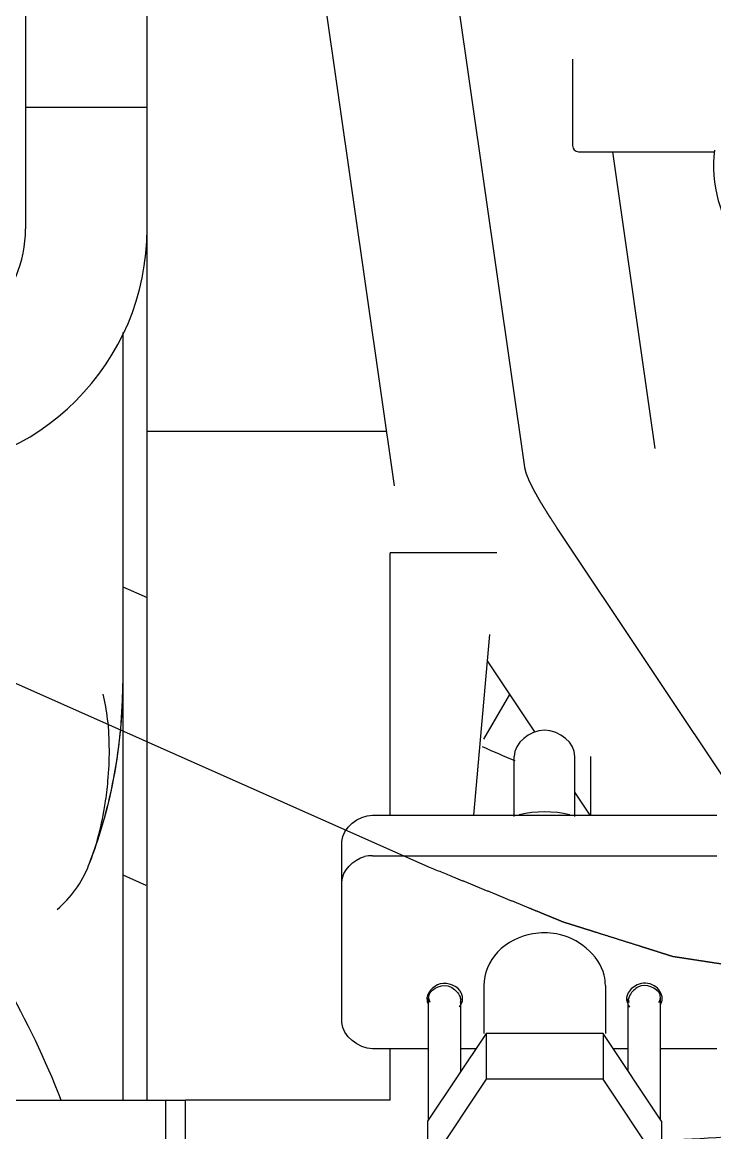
# Model space of a CAD drawing. Header units: millimetres. Extents: x 17886 to 18265, y -8727 to -7321.
# Drawn here: x 18007.019 to 18007.361, y -7650.069 to -7649.521 of the extents above; entities that cross this region are included whole.
import ezdxf

# ---------------------------------------------------------------- set-up
doc = ezdxf.new("R2010")
doc.units = ezdxf.units.MM
doc.linetypes.add('CENTER', pattern=[2, 1.25, -0.25, 0.25, -0.25])
for name, color, linetype in [('09__COSM', 7, 'Continuous'), ('2630768_VG06DXF_CONTINUOUS_LINE', 7, 'Continuous'), ('3884027_DKREDXF_CONTINUOUS_LINE', 7, 'Continuous'), ('DEFAULT_1', 7, 'CENTER')]:
    doc.layers.add(name, color=color, linetype=linetype)

msp = doc.modelspace()

# ---------------------------------------------------------------- linework, layer by layer
at = {"layer": '09__COSM', "color": 2, "linetype": 'CENTER'}
for p, q in [((18007.26708144348, -7649.740370045472), (18007.22324870824, -7649.433540898763)), ((18006.56816802557, -7649.647976120081), (18007.21966719469, -7649.937531306354)), ((18007.39589697921, -7649.939569550535), (18007.28317996989, -7649.77049403656))]:
    msp.add_line(p, q, dxfattribs=at)
for points, knots in [([(18007.28317996989, -7649.77049403656), (18007.28263637404, -7649.769660107277), (18007.28182100556, -7649.768409230366), (18007.28073374635, -7649.766741326426), (18007.28005442028, -7649.765699028247), (18007.27951047849, -7649.764864866442), (18007.27917161172, -7649.764344252575), (18007.2789322068, -7649.763978345334), (18007.27879884325, -7649.763771567219), (18007.27867843366, -7649.76357349623), (18007.27852349398, -7649.763322931378), (18007.27815528278, -7649.762724025048), (18007.27760143758, -7649.761824639207), (18007.27686384073, -7649.76062603331), (18007.27624901578, -7649.759627102259), (18007.27575711028, -7649.758827892534), (18007.27544986365, -7649.75832859507), (18007.2752036114, -7649.757928672649), (18007.27505074395, -7649.757679827952), (18007.27494165183, -7649.757503418323), (18007.27488257552, -7649.757406083647), (18007.27483578779, -7649.757321824085), (18007.27477309555, -7649.757212022736), (18007.27467513935, -7649.757038842479), (18007.27455188897, -7649.756821510504), (18007.27435513836, -7649.756474258131), (18007.27410904568, -7649.75604002836), (18007.2738138007, -7649.755519023116), (18007.27351853784, -7649.754997998834), (18007.2732232803, -7649.754476980224), (18007.27292801933, -7649.753955957958), (18007.27263276674, -7649.753434944652), (18007.27238669786, -7649.753000740076), (18007.27218989869, -7649.752653436308), (18007.27204214654, -7649.752392794902), (18007.27191950571, -7649.752176114032), (18007.27183270344, -7649.752023416358), (18007.27178459124, -7649.751937754851), (18007.27174431227, -7649.751869017531), (18007.27172006805, -7649.751817447815), (18007.27168214932, -7649.751742699946), (18007.27161839748, -7649.751614681207), (18007.271525961, -7649.751430338629), (18007.27141562039, -7649.751209751897), (18007.27126829587, -7649.750915418152), (18007.27108421014, -7649.750547575833), (18007.2708632772, -7649.750106132864), (18007.27064235264, -7649.749664698866), (18007.27042142463, -7649.749223261168), (18007.27020050203, -7649.748781829296), (18007.26997956124, -7649.748340377826), (18007.26979550004, -7649.747972562063), (18007.26964812548, -7649.74767817415), (18007.26955630233, -7649.747494489728), (18007.26948218892, -7649.747346836761), (18007.26943736227, -7649.747256163215), (18007.26939807853, -7649.747179937796), (18007.26937128909, -7649.747117171049), (18007.26933021168, -7649.747013581367), (18007.26926850137, -7649.746862334057), (18007.26917145726, -7649.746622161385), (18007.2690495724, -7649.746321321059), (18007.2688548821, -7649.745840327205), (18007.26861139706, -7649.745238952833), (18007.26836799382, -7649.744637668335), (18007.26817317264, -7649.744156530684), (18007.26805161498, -7649.743856049847), (18007.2679539001, -7649.743615140223), (18007.26789389742, -7649.74346576899), (18007.26784975292, -7649.743358809674), (18007.26782787982, -7649.743301444229), (18007.26781863539, -7649.743258221277), (18007.26780275581, -7649.743199350223), (18007.26777976497, -7649.743107862678), (18007.26775019901, -7649.742992576657), (18007.26770335591, -7649.742808636896), (18007.26764464338, -7649.742578534519), (18007.26757425624, -7649.742302487712), (18007.26748038304, -7649.741934398768), (18007.26731611603, -7649.741290255553), (18007.26717531194, -7649.740738128536), (18007.26708144339, -7649.740370044803)], [0, 0, 0, 0, 0.0625, 0.09375, 0.125, 0.140625, 0.15625, 0.1640625, 0.16796875, 0.171875, 0.1796875, 0.1875, 0.21875, 0.25, 0.28125, 0.296875, 0.3125, 0.3203125, 0.328125, 0.33203125, 0.333984375, 0.3359375, 0.33984375, 0.34375, 0.3515625, 0.359375, 0.375, 0.390625, 0.40625, 0.421875, 0.4375, 0.453125, 0.46875, 0.4765625, 0.484375, 0.4921875, 0.49609375, 0.498046875, 0.5, 0.501953125, 0.50390625, 0.5078125, 0.515625, 0.5234375, 0.53125, 0.546875, 0.5625, 0.578125, 0.59375, 0.609375, 0.625, 0.640625, 0.6484375, 0.65625, 0.66015625, 0.6640625, 0.666015625, 0.66796875, 0.671875, 0.6796875, 0.6875, 0.703125, 0.71875, 0.75, 0.78125, 0.796875, 0.8125, 0.8203125, 0.828125, 0.83203125, 0.833984375, 0.8359375, 0.83984375, 0.84375, 0.8515625, 0.859375, 0.875, 0.890625, 0.90625, 0.9375, 1, 1, 1, 1]), ([(18007.21966719469, -7649.937531306354), (18007.22381968123, -7649.939228991027), (18007.23004841106, -7649.941775518035), (18007.23835338415, -7649.94517088738), (18007.24458211397, -7649.947717414389), (18007.25081084379, -7649.950263941399), (18007.25703957361, -7649.952810468409), (18007.26326830344, -7649.955356995417), (18007.26845891162, -7649.957479101255), (18007.27261139817, -7649.959176785935), (18007.27520670224, -7649.960237838839), (18007.27728294556, -7649.961086681207), (18007.27884012789, -7649.961723312861), (18007.2803973108, -7649.962359944984), (18007.28195449156, -7649.962996575354), (18007.28325214888, -7649.963527106114), (18007.28416049591, -7649.96389846696), (18007.28467957179, -7649.964110689845), (18007.28506882113, -7649.96426981), (18007.28545829055, -7649.964429109847), (18007.28574977554, -7649.96454808091), (18007.28594505855, -7649.964628178503), (18007.28602499842, -7649.964660386535), (18007.28609228168, -7649.96468887292), (18007.2861473819, -7649.964707412228), (18007.28623814679, -7649.964735234369), (18007.28637076428, -7649.964777391624), (18007.28658130177, -7649.964843495665), (18007.28684503878, -7649.964926587125), (18007.28726670213, -7649.965059275581), (18007.28779388969, -7649.965225224625), (18007.28842646837, -7649.965424325608), (18007.28926992282, -7649.965689806815), (18007.29032423533, -7649.966021653783), (18007.29158941271, -7649.966419872091), (18007.29327631505, -7649.966950829154), (18007.29538494327, -7649.967614525716), (18007.29791529701, -7649.968410961492), (18007.30044565078, -7649.969207397289), (18007.3038194558, -7649.970269311683), (18007.30803671208, -7649.971596704674), (18007.31309741961, -7649.973189576265), (18007.31815812714, -7649.974782447856), (18007.32237538342, -7649.976109840847), (18007.32574918844, -7649.977171755245), (18007.3282795422, -7649.977968191031), (18007.33080989599, -7649.978764626851), (18007.33291852404, -7649.979428323277), (18007.33460542673, -7649.979959280618), (18007.33587060305, -7649.980357498078), (18007.33692491889, -7649.980689347691), (18007.33776836653, -7649.980954823504), (18007.33840096603, -7649.981153940955), (18007.33892808846, -7649.981319838478), (18007.33934988469, -7649.981452632046), (18007.33961328354, -7649.981535456), (18007.33982451514, -7649.981602109141), (18007.33995536549, -7649.981642868413), (18007.34004930437, -7649.981673201501), (18007.34009931688, -7649.981687715926), (18007.34013551585, -7649.981691611642), (18007.34018549429, -7649.981700117112), (18007.3402628166, -7649.981711693998), (18007.34036037452, -7649.981726860819), (18007.34051596137, -7649.9817507389), (18007.34071061848, -7649.981780719902), (18007.34094413273, -7649.981816640013), (18007.34125551098, -7649.981864553405), (18007.34180041084, -7649.981948392566), (18007.34257884552, -7649.982068167648), (18007.34351296443, -7649.982211895667), (18007.34444708408, -7649.982355624243), (18007.34538120352, -7649.982499352667), (18007.34662669618, -7649.982690990621), (18007.34818356198, -7649.982930538046), (18007.35067454728, -7649.983313813935), (18007.3537882789, -7649.983792908792), (18007.35752475684, -7649.984367822623), (18007.36126123479, -7649.984942736452), (18007.3643749664, -7649.98542183131), (18007.3668659517, -7649.985805107195), (18007.36873419067, -7649.98609256411), (18007.37060242964, -7649.986380021024), (18007.37247066862, -7649.986667477942), (18007.37402753442, -7649.986907025368), (18007.37527302708, -7649.987098663316), (18007.37620714654, -7649.987242391759), (18007.37698557951, -7649.987362165519), (18007.3776083257, -7649.987457984398), (18007.37807538587, -7649.987529848913), (18007.37854244398, -7649.98760171206), (18007.37893166552, -7649.987661602279), (18007.37924302832, -7649.987709504911), (18007.37943766291, -7649.987739465785), (18007.37959329538, -7649.987763384719), (18007.37971022564, -7649.98778146018), (18007.37980701249, -7649.987796089592), (18007.37987604877, -7649.987807180862), (18007.37991349089, -7649.98781219046), (18007.37994722674, -7649.987819689419), (18007.37995934916, -7649.987812885474), (18007.37998305139, -7649.987808802562), (18007.38002101774, -7649.987799332992), (18007.38007709178, -7649.987787020296), (18007.38014359459, -7649.987771724889), (18007.38023253955, -7649.987751512699), (18007.38034362674, -7649.987726185253), (18007.3805214188, -7649.987685696107), (18007.38074364084, -7649.987635072745), (18007.38101031501, -7649.987574329823), (18007.38127698711, -7649.987513585535), (18007.38163255065, -7649.987432593627), (18007.38207700481, -7649.987331353581), (18007.38261034992, -7649.987209865592), (18007.38332147668, -7649.987047881585), (18007.38421038516, -7649.986845401583), (18007.38527707532, -7649.986602425581), (18007.38634376548, -7649.986359449575), (18007.38741045565, -7649.98611647357), (18007.3888327092, -7649.985792505566), (18007.39061052613, -7649.985387545557), (18007.39274390646, -7649.984901593549), (18007.39487728679, -7649.98441564154), (18007.39665510373, -7649.984010681534), (18007.39807735728, -7649.983686713527), (18007.39896626576, -7649.983484233528), (18007.39967739251, -7649.983322249516), (18007.40021073764, -7649.983200761544), (18007.40074408254, -7649.983079273425), (18007.40127742832, -7649.982957785864), (18007.40172188039, -7649.98285654449), (18007.40203300222, -7649.982785678936), (18007.40221077771, -7649.982745179012), (18007.40234413303, -7649.982714819069), (18007.40245518699, -7649.98268947133), (18007.40254419943, -7649.982669300325), (18007.40259944676, -7649.982656449374), (18007.40264452737, -7649.982646727591), (18007.4026706886, -7649.98263937607), (18007.40269623087, -7649.982636416085), (18007.40270493134, -7649.982622791496), (18007.40271233345, -7649.982593994306), (18007.40272698991, -7649.982555440291), (18007.40274815902, -7649.982492309342), (18007.4027754015, -7649.982413890264), (18007.40281855292, -7649.982288143305), (18007.40287264197, -7649.982131054448), (18007.40293748472, -7649.981942507226), (18007.40302396411, -7649.981691125105), (18007.40313205568, -7649.981376892594), (18007.40326176884, -7649.980999815662), (18007.40343471857, -7649.980497045692), (18007.40365090613, -7649.979868583478), (18007.40391033104, -7649.979114428714), (18007.40416975598, -7649.978360273977), (18007.4045156559, -7649.977354734319), (18007.4049480308, -7649.976097809753), (18007.40546688068, -7649.974589500271), (18007.40589925558, -7649.973332575702), (18007.4062451555, -7649.972327036046), (18007.40650458044, -7649.971572881304), (18007.40676400538, -7649.970818726566), (18007.40702343031, -7649.970064571819), (18007.40728285529, -7649.9693104171), (18007.40749904263, -7649.968681954744), (18007.40767199282, -7649.968179185062), (18007.40780170458, -7649.967802107252), (18007.40790980055, -7649.96748787748), (18007.40799627094, -7649.967236489774), (18007.40806114117, -7649.967047959613), (18007.40811514425, -7649.966890817372), (18007.40815847107, -7649.96676517933), (18007.40818526718, -7649.966686483065), (18007.40820735252, -7649.966623921084), (18007.4082196763, -7649.966583918516), (18007.40823126818, -7649.966557723094), (18007.40823325272, -7649.96653992804), (18007.40821775996, -7649.966511486129), (18007.4082043782, -7649.966479579207), (18007.40817962313, -7649.966426490872), (18007.40814982438, -7649.966360828012), (18007.40810150639, -7649.966255377572), (18007.40804132848, -7649.966123698281), (18007.40796902101, -7649.965965625885), (18007.40787264383, -7649.965754882656), (18007.4077039685, -7649.965386072707), (18007.40746301172, -7649.964859206211), (18007.40717386016, -7649.964226964332), (18007.40688470952, -7649.963594723014), (18007.40659555863, -7649.962962481544), (18007.4062100242, -7649.96211949297), (18007.40572810614, -7649.961065757236), (18007.40514980447, -7649.959801274361), (18007.4045715028, -7649.958536791486), (18007.40380043391, -7649.956850814318), (18007.40283659779, -7649.954743342858), (18007.40167999445, -7649.952214377106), (18007.40052339111, -7649.949685411355), (18007.39936678777, -7649.947156445603), (18007.39782464998, -7649.943784491268), (18007.39666804664, -7649.941255525517), (18007.39589697775, -7649.939569548349)], [0, 0, 0, 0, 0.03125, 0.046875, 0.0625, 0.078125, 0.09375, 0.109375, 0.125, 0.1328125, 0.140625, 0.14453125, 0.1484375, 0.15234375, 0.15625, 0.16015625, 0.162109375, 0.1630859375, 0.1640625, 0.1650390625, 0.166015625, 0.1662597656, 0.1665039062, 0.1666259766, 0.1667480469, 0.1669921875, 0.1674804688, 0.16796875, 0.1689453125, 0.169921875, 0.171875, 0.173828125, 0.17578125, 0.1796875, 0.18359375, 0.1875, 0.1953125, 0.203125, 0.2109375, 0.21875, 0.234375, 0.25, 0.265625, 0.28125, 0.2890625, 0.296875, 0.3046875, 0.3125, 0.31640625, 0.3203125, 0.32421875, 0.326171875, 0.328125, 0.330078125, 0.3310546875, 0.33203125, 0.3325195312, 0.3330078125, 0.3332519531, 0.3333740234, 0.3334960938, 0.3337402344, 0.333984375, 0.3344726562, 0.3349609375, 0.3359375, 0.3369140625, 0.337890625, 0.33984375, 0.34375, 0.34765625, 0.3515625, 0.35546875, 0.359375, 0.3671875, 0.375, 0.390625, 0.40625, 0.421875, 0.4375, 0.4453125, 0.453125, 0.4609375, 0.46875, 0.4765625, 0.48046875, 0.484375, 0.48828125, 0.490234375, 0.4921875, 0.494140625, 0.49609375, 0.4970703125, 0.498046875, 0.4985351562, 0.4990234375, 0.4995117188, 0.4997558594, 0.4998779297, 0.5, 0.5001220703, 0.5002441406, 0.5004882812, 0.5009765625, 0.5014648438, 0.501953125, 0.5029296875, 0.50390625, 0.505859375, 0.5078125, 0.509765625, 0.51171875, 0.515625, 0.51953125, 0.5234375, 0.53125, 0.5390625, 0.546875, 0.5546875, 0.5625, 0.578125, 0.59375, 0.609375, 0.625, 0.6328125, 0.640625, 0.64453125, 0.6484375, 0.65234375, 0.65625, 0.66015625, 0.662109375, 0.6630859375, 0.6640625, 0.6650390625, 0.6655273438, 0.666015625, 0.6662597656, 0.6665039062, 0.6666259766, 0.6667480469, 0.6669921875, 0.6674804688, 0.66796875, 0.6689453125, 0.669921875, 0.671875, 0.673828125, 0.67578125, 0.6796875, 0.68359375, 0.6875, 0.6953125, 0.703125, 0.7109375, 0.71875, 0.734375, 0.75, 0.765625, 0.7734375, 0.78125, 0.7890625, 0.796875, 0.8046875, 0.8125, 0.81640625, 0.8203125, 0.82421875, 0.826171875, 0.828125, 0.830078125, 0.8310546875, 0.83203125, 0.8325195312, 0.8330078125, 0.8332519531, 0.8333740234, 0.8334960938, 0.8337402344, 0.833984375, 0.8344726562, 0.8349609375, 0.8359375, 0.8369140625, 0.837890625, 0.83984375, 0.84375, 0.84765625, 0.8515625, 0.85546875, 0.859375, 0.8671875, 0.875, 0.8828125, 0.890625, 0.90625, 0.921875, 0.9375, 0.953125, 0.96875, 1, 1, 1, 1])]:
    msp.add_open_spline(points, degree=3, knots=knots, dxfattribs=at)
at = {"layer": '2630768_VG06DXF_CONTINUOUS_LINE', "color": 7, "linetype": 'Continuous'}
for p, q in [((18007.20273472639, -7649.749562433628), (18007.15890199115, -7649.442733286916)), ((18007.33142816057, -7649.731177657319), (18007.31049936954, -7649.584676120079)), ((18007.06868431943, -7649.799297166557), (18007.08068431943, -7649.804630499892)), ((18007.27201551538, -7649.870927771253), (18007.24868117384, -7649.835926258942)), ((18007.29943923802, -7649.91206335521), (18007.29188425943, -7649.900730887317)), ((18007.06868431943, -7649.941558445918), (18007.0800705553, -7649.946618995196))]:
    msp.add_line(p, q, dxfattribs=at)
msp.add_arc((18007.76312694741, -7648.715169566543), 1.272728196341, 246.0297824886796, 246.8184252519915, dxfattribs=at)
at = {"layer": '3884027_DKREDXF_CONTINUOUS_LINE', "color": 6, "linetype": 'Continuous'}
for p, q in [((18007.02068431942, -7647.645836921411), (18007.02068431942, -7649.62267612008)), ((18007.08068431943, -7650.052676030768), (18007.08068431943, -7648.652676120078)), ((18007.29068431943, -7649.53897612008), (18007.29068431943, -7649.581676120079)), ((18007.02068431942, -7649.562676120078), (18007.08068431943, -7649.562676120078)), ((18007.29368431943, -7649.584676120079), (18007.36089764804, -7649.584676120079)), ((18007.06868431943, -7649.673933069274), (18007.06868431943, -7650.05267612008)), ((18007.20068431942, -7649.91206335521), (18007.20068431942, -7649.782676120079)), ((18007.25333995733, -7649.782676120079), (18007.20068431942, -7649.782676120079)), ((18007.24202004105, -7649.91206335521), (18007.24981824445, -7649.82292948248)), ((18007.24695163724, -7649.874500299127), (18007.25968916754, -7649.852438249485)), ((18007.26188425943, -7649.91274490571), (18007.26188425943, -7649.883121652567)), ((18007.29188425943, -7649.91274490571), (18007.29188425943, -7649.883121652567)), ((18007.29968431943, -7649.91206335521), (18007.29968431943, -7649.883121652567)), ((18007.19188425942, -7649.91206335521), (18007.36188425943, -7649.91206335521)), ((18007.17688425942, -7650.014335765974), (18007.17688425942, -7649.925053734753)), ((18007.05181773666, -7649.936948477463), (18007.05274444058, -7649.93456644489)), ((18007.19188425942, -7649.932063362205), (18007.36188425943, -7649.932063362205)), ((18007.24688425942, -7649.996121692084), (18007.24688425942, -7650.01982045037)), ((18007.30688425943, -7649.996121692084), (18007.30688425943, -7650.01982045037)), ((18007.21959854514, -7650.062447746643), (18007.21959854514, -7650.002616892803)), ((18007.23559854514, -7650.038447749439), (18007.23559854514, -7650.002616892803)), ((18007.31816997371, -7650.038447749439), (18007.31816997371, -7650.002616892803)), ((18007.33416997371, -7650.062447746643), (18007.33416997371, -7650.002616892803)), ((18007.24801674597, -7650.01982045037), (18007.21914923251, -7650.063121715513)), ((18007.24801674597, -7650.01982045037), (18007.24801674597, -7650.042320458238)), ((18007.30575177288, -7650.01982045037), (18007.24801674597, -7650.01982045037)), ((18007.30575177288, -7650.01982045037), (18007.30575177288, -7650.042320458238)), ((18007.33461928635, -7650.063121715513), (18007.30575177288, -7650.01982045037)), ((18007.21959854514, -7650.027326145517), (18007.19188425942, -7650.027326145517)), ((18007.20068431942, -7650.052676117992), (18007.20068431942, -7650.027326145517)), ((18007.24301294862, -7650.027326145517), (18007.23559854514, -7650.027326145517)), ((18007.31816997371, -7650.027326145517), (18007.31075557023, -7650.027326145517)), ((18007.36188425943, -7650.027326145517), (18007.33416997371, -7650.027326145517)), ((18007.24801674597, -7650.042320458238), (18007.21914923251, -7650.085621723381)), ((18007.30575177288, -7650.042320458238), (18007.24801674597, -7650.042320458238)), ((18007.33461928635, -7650.085621723381), (18007.30575177288, -7650.042320458238)), ((18006.91438740603, -7650.05267612008), (18007.08968431943, -7650.05267612008)), ((18007.08968431943, -7650.05267612008), (18007.08968431943, -7650.242676120079)), ((18007.20068431942, -7650.05267612008), (18007.09968431943, -7650.05267612008)), ((18007.21914923251, -7650.063121715513), (18007.21914923251, -7650.085621723381)), ((18007.33461928635, -7650.063121715513), (18007.33461928635, -7650.085621723381))]:
    msp.add_line(p, q, dxfattribs=at)
at = {"layer": '3884027_DKREDXF_CONTINUOUS_LINE', "color": 7, "linetype": 'Continuous'}
for p, q in [((18007.19889382446, -7649.722676120078), (18007.08068431943, -7649.722676120078)), ((18007.21959854514, -7650.002616892803), (18007.21990230489, -7650.000725884776)), ((18007.23559854514, -7650.002616892803), (18007.23529478539, -7650.004507900832)), ((18007.31816997371, -7650.002616892803), (18007.31847373346, -7650.004507900832)), ((18007.33416997371, -7650.002616892803), (18007.33386621396, -7650.000725884776)), ((18007.08968431943, -7650.05267612008), (18007.09968431943, -7650.05267612008)), ((18007.09968431943, -7650.084176120081), (18007.09968431943, -7650.05267612008))]:
    msp.add_line(p, q, dxfattribs=at)
at = {"layer": '3884027_DKREDXF_CONTINUOUS_LINE', "color": 6, "linetype": 'Continuous'}
for centre, radius, start, end in [((18007.29368431943, -7649.581676120079), 0.003, 180, 270), ((18006.96068431943, -7649.62267612008), 0.12, 270, 0), ((18006.96068431943, -7649.62267612008), 0.06000000000000001, 270, 0), ((18006.82068431943, -7649.84709018277), 0.2480000000000001, 339.2844570894168, 8.07708222467023e-07), ((18006.8210106822, -7649.847037508864), 0.2476736384380001, 358.5715622123065, 359.9943227679302), ((18006.82004968108, -7649.846976568477), 0.2486358628170001, 347.0332231614228, 358.5630439164701), ((18006.91092549745, -7649.883514980143), 0.15082740642, 345.3944472101169, 351.3020945774886), ((18006.82042961768, -7649.846970138527), 0.248267074125, 344.4646625241446, 347.0121022732087), ((18006.82038046951, -7649.846959487111), 0.248317279502, 340.2255717175999, 344.4653319390158), ((18006.9303094124, -7649.888520569233), 0.130807670136, 339.3844287877584, 345.3751409170495), ((18007.19190701353, -7649.949259863641), 0.017196516491, 90.07581272692427, 103.1188778463387), ((18006.61968431943, -7650.217676120081), 0.45, 21.51018826715928, 37.84142589022718), ((18007.27688425943, -7650.004871715182), 0.034726757105, 80.29786598849942, 99.70213401150056), ((18007.28424426077, -7649.996148138254), 0.02264001410200001, 0.06692815521258788, 13.003721308325), ((18007.3134499292, -7649.340715208613), 0.7319643736960001, 271.579503254183, 281.6103516575339)]:
    msp.add_arc(centre, radius, start, end, dxfattribs=at)
for points, knots in [([(18007.41409513166, -7649.668635916294), (18007.39844092205, -7649.65927433748), (18007.36985694123, -7649.637281098256), (18007.35868371104, -7649.600324834077), (18007.36092126432, -7649.583850008206)], [0, 0, 0, 0, 0.5231429985, 1, 1, 1, 1]), ([(18007.06001830058, -7649.906323806945), (18007.06059186425, -7649.902607512327), (18007.06222378113, -7649.888778880517), (18007.06235957236, -7649.874722930241), (18007.06118902544, -7649.864623821468)], [0, 0, 0, 0, 0.2700001021, 1, 1, 1, 1]), ([(18007.27103189475, -7649.970641648184), (18007.26461555234, -7649.97174679487), (18007.25243873574, -7649.977470958323), (18007.24688425942, -7649.99017680685), (18007.24688425942, -7649.996121692084)], [0, 0, 0, 0, 0.522717958, 1, 1, 1, 1])]:
    msp.add_open_spline(points, degree=3, knots=knots, dxfattribs=at)
for points in [[(18007.06118902544, -7649.864623821468), (18007.0607099175, -7649.860490229499), (18007.05998965256, -7649.856370244979), (18007.05893049569, -7649.852346029069)], [(18007.29188425943, -7649.883121652567), (18007.29188425943, -7649.876507274619), (18007.27688425943, -7649.86375527143), (18007.26188425943, -7649.876507274619), (18007.26188425943, -7649.883121652567)], [(18007.17688425942, -7649.925053734753), (18007.17688425942, -7649.918439356805), (18007.18526988148, -7649.91206335521), (18007.19188425942, -7649.91206335521)], [(18007.28934755492, -7649.911886536394), (18007.28127643964, -7649.909913134878), (18007.27249207921, -7649.909913134878), (18007.26442096393, -7649.911886536394)], [(18007.17688425942, -7649.945053741749), (18007.17688425942, -7649.939466679183), (18007.18256198765, -7649.933777481145), (18007.18800388233, -7649.932512154955)], [(18007.03628876125, -7649.958565534924), (18007.04310963866, -7649.952891615105), (18007.0486000755, -7649.945216637179), (18007.05181832168, -7649.936948588658)], [(18007.30630368195, -7649.991053810461), (18007.30397545066, -7649.980925321292), (18007.29297845472, -7649.9724056945), (18007.28273662411, -7649.970641648184)], [(18007.19188425942, -7650.027326145517), (18007.18526988148, -7650.027326145517), (18007.17688425942, -7650.020950143922), (18007.17688425942, -7650.014335765974)]]:
    msp.add_open_spline(points, degree=3, dxfattribs=at)
at = {"layer": '3884027_DKREDXF_CONTINUOUS_LINE', "color": 7, "linetype": 'Continuous'}
for points in [[(18007.21990230489, -7650.000725884776), (18007.22107564429, -7649.997144344381), (18007.22716755891, -7649.995035086233), (18007.23050216586, -7649.996791375919)], [(18007.23497362424, -7649.998511988841), (18007.23275230946, -7649.995476865899), (18007.2274293156, -7649.994221018407), (18007.2240191134, -7649.995807439391)], [(18007.33386621396, -7650.000725884776), (18007.33269287457, -7649.997144344381), (18007.32660095994, -7649.995035086233), (18007.32326635299, -7649.996791375919)]]:
    msp.add_open_spline(points, degree=3, dxfattribs=at)
for points, knots in [([(18007.33496997371, -7650.002616881853), (18007.33496997371, -7650.000100729916), (18007.33138168973, -7649.994764162539), (18007.32512727659, -7649.994627354221), (18007.32259054197, -7649.995807439391)], [0, 0, 0, 0, 0.4735001653, 1, 1, 1, 1]), ([(18007.21920507792, -7650.000619616138), (18007.21907665825, -7650.000941880598), (18007.21887391798, -7650.001597480607), (18007.21879854514, -7650.002281319923), (18007.21879854514, -7650.002616881853)], [0, 0, 0, 0, 0.5083133702, 1, 1, 1, 1]), ([(18007.2240191134, -7649.995807439391), (18007.2229369298, -7649.996310869587), (18007.22100603989, -7649.997654224835), (18007.21961720497, -7649.999585398427), (18007.21920507792, -7650.000619616138)], [0, 0, 0, 0, 0.5173921745000001, 1, 1, 1, 1]), ([(18007.23050216586, -7649.996791375919), (18007.23139613757, -7649.997262218008), (18007.2330118231, -7649.998426424865), (18007.23427612866, -7649.999978439932), (18007.23473602949, -7650.00081710911)], [0, 0, 0, 0, 0.5137004234, 1, 1, 1, 1]), ([(18007.23639854514, -7650.002616881853), (18007.23639854514, -7650.001900364095), (18007.23612417061, -7650.000427349411), (18007.23541648115, -7649.999117092268), (18007.23497362424, -7649.998511988841)], [0, 0, 0, 0, 0.4886350018, 1, 1, 1, 1]), ([(18007.31782513301, -7650.000500970849), (18007.31768187931, -7650.000841071966), (18007.31745500271, -7650.00153427781), (18007.31736997371, -7650.00226088799), (18007.31736997371, -7650.002616881853)], [0, 0, 0, 0, 0.5089967947, 1, 1, 1, 1]), ([(18007.32259054197, -7649.995807439391), (18007.32152949986, -7649.996301034595), (18007.31963081498, -7649.997613566311), (18007.31825011413, -7649.99949201571), (18007.31782513301, -7650.000500970849)], [0, 0, 0, 0, 0.5166504603000001, 1, 1, 1, 1]), ([(18007.32326635299, -7649.996791375919), (18007.32237238128, -7649.997262218008), (18007.32075669575, -7649.998426424865), (18007.31949239019, -7649.999978439932), (18007.31903248936, -7650.00081710911)], [0, 0, 0, 0, 0.5137004234, 1, 1, 1, 1]), ([(18007.21879854514, -7650.002616881853), (18007.21879854514, -7650.003128834511), (18007.21893693175, -7650.004172000667), (18007.21931105979, -7650.005152341919), (18007.21954924314, -7650.00562374991)], [0, 0, 0, 0, 0.4922071425, 1, 1, 1, 1]), ([(18007.22046106079, -7650.004416676491), (18007.22030053854, -7650.004123950201), (18007.2200251994, -7650.003532397464), (18007.2198485238, -7650.002902635522), (18007.21979397949, -7650.002591220307)], [0, 0, 0, 0, 0.5136110473, 1, 1, 1, 1]), ([(18007.23473602949, -7650.00081710911), (18007.23489655174, -7650.001109835401), (18007.23517189088, -7650.001701388139), (18007.23534856648, -7650.002331150083), (18007.23540311079, -7650.0026425653)], [0, 0, 0, 0, 0.5136110471, 1, 1, 1, 1]), ([(18007.23477308574, -7650.006646560321), (18007.2350284645, -7650.006333166597), (18007.23548920841, -7650.005685224383), (18007.23584838568, -7650.004974570011), (18007.23599200446, -7650.004614167379)], [0, 0, 0, 0, 0.5102906425, 1, 1, 1, 1]), ([(18007.23599200446, -7650.004614167379), (18007.23612042655, -7650.004291899926), (18007.23632317074, -7650.003636293617), (18007.23639854514, -7650.002952447188), (18007.23639854514, -7650.002616881853)], [0, 0, 0, 0, 0.5083134834, 1, 1, 1, 1]), ([(18007.31736997371, -7650.002616881853), (18007.31736997371, -7650.003333399613), (18007.31764434824, -7650.004806414299), (18007.3183520377, -7650.006116671442), (18007.31879489461, -7650.006721774869)], [0, 0, 0, 0, 0.4886350018, 1, 1, 1, 1]), ([(18007.31903248936, -7650.00081710911), (18007.31887196711, -7650.001109835401), (18007.31859662797, -7650.001701388139), (18007.31841995237, -7650.002331150079), (18007.31836540806, -7650.002642565298)], [0, 0, 0, 0, 0.5136110471, 1, 1, 1, 1]), ([(18007.33330745806, -7650.004416676491), (18007.33346798032, -7650.004123950201), (18007.33374331945, -7650.003532397464), (18007.33391999506, -7650.002902635522), (18007.33397453936, -7650.002591220305)], [0, 0, 0, 0, 0.5136110473, 1, 1, 1, 1]), ([(18007.33409349792, -7650.005571537082), (18007.33436232063, -7650.005111687113), (18007.33479685604, -7650.004160033392), (18007.33496997371, -7650.003120510357), (18007.33496997371, -7650.002616881853)], [0, 0, 0, 0, 0.5140078655, 1, 1, 1, 1])]:
    msp.add_open_spline(points, degree=3, knots=knots, dxfattribs=at)
at = {"layer": 'DEFAULT_1', "color": 2, "linetype": 'CENTER'}
for centre, start, end in [((18007.22868431943, -7649.627676120081), 90, 180), ((18007.22868431943, -7649.941676120079), 180, 270)]:
    msp.add_arc(centre, 0.3180000000000001, start, end, dxfattribs=at)

doc.saveas('drawing.dxf')
